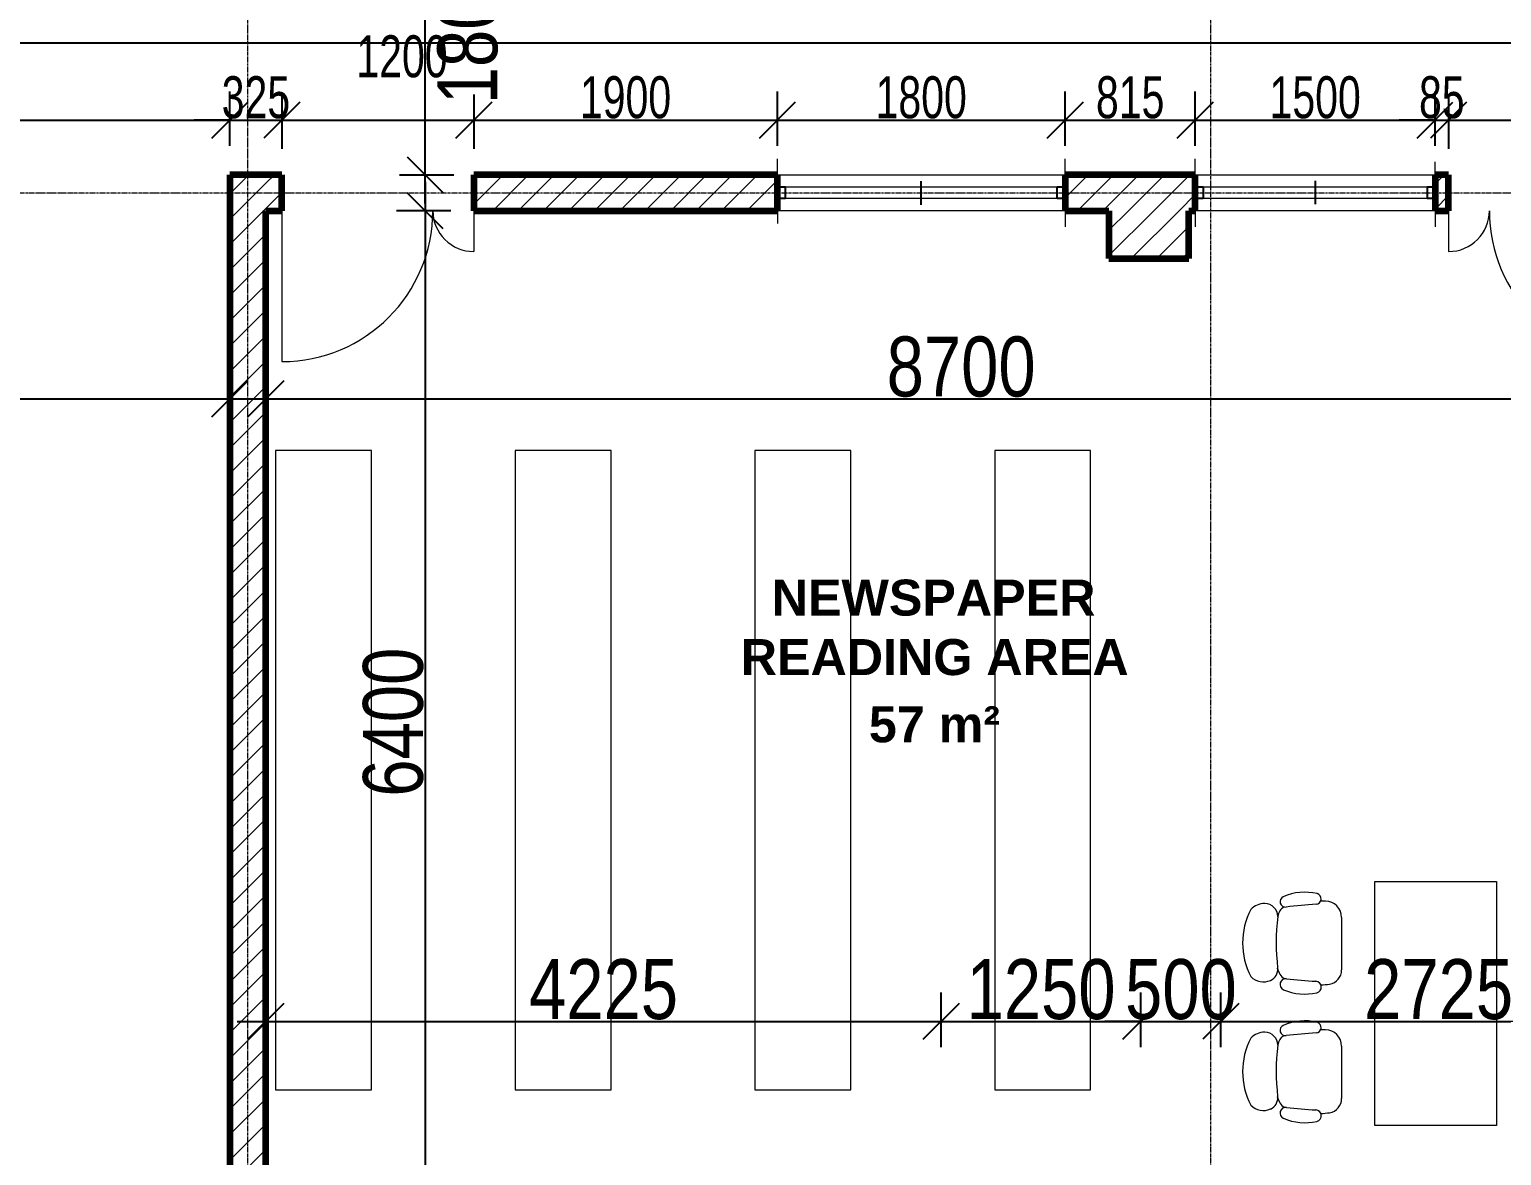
# Model space of a CAD drawing. Header units: millimetres. Extents: x -35190 to 411743, y -233114 to 23872.
# Drawn here: x 268121 to 277332, y -9730 to -2685 of the extents above; entities that cross this region are included whole.
import ezdxf

# ---------------------------------------------------------------- set-up
doc = ezdxf.new("R2010")
doc.units = ezdxf.units.MM
doc.linetypes.add('Grid Line', pattern=[22.225, 12.7, -3.175, 3.175, -3.175])
for name, color, linetype, lineweight in [('A-ANNO-DIMS', 211, 'Continuous', 9), ('A-AREA-IDEN', 2, 'Continuous', 9), ('A-DETL-THIN', 151, 'Continuous', 18), ('A-DOOR', 31, 'Continuous', 18), ('A-GLAZ', 151, 'Continuous', 18), ('A-WALL', 113, 'Continuous', 18), ('A-WALL-PATT', 111, 'Continuous', 18), ('I-FURN', 30, 'Continuous', 18), ('S-GRID', 1, 'Continuous', 9)]:
    doc.layers.add(name, color=color, linetype=linetype, lineweight=lineweight)
doc.styles.add('Arial_3', font='arial.ttf', dxfattribs={"width": 0.8, "height": 375})
doc.styles.add('Arial_8', font='arial.ttf', dxfattribs={"width": 0.7, "height": 262.5})
doc.styles.add('Arial_B', font='arialbd.ttf', dxfattribs={"height": 225})
doc.dimstyles.new('main_4_5mm', dxfattribs={"dimscale": 304.8, "dimtxt": 382.597275, "dimasz": 0.738189, "dimexe": 0.590551, "dimexo": 0.0625, "dimgap": 0.024606, "dimtad": 1, "dimdec": 0, "dimzin": 0, "dimdsep": 46, "dimtxsty": 'Arial_3', "dimblk1": 'OBLIQUE', "dimblk2": 'OBLIQUE', "dimsah": 1, "dimcen": 0.09, "dimdle": 0.590551, "dimazin": 0, "dimtfac": 1, "dimtdec": 4, "dimtix": 1, "dimtmove": 0, "dimatfit": 3, "dimfxl": 0.590551, "dimfxlon": 1, "dimtvp": 1, "dimtolj": 1, "dimtzin": 0, "dimarcsym": 2})
doc.dimstyles.new('main_4_5mm_1', dxfattribs={"dimscale": 304.8, "dimtxt": 382.597275, "dimasz": 0.738189, "dimexe": 0.590551, "dimexo": 0.0625, "dimgap": 0.024606, "dimtad": 1, "dimdec": 0, "dimzin": 0, "dimdsep": 46, "dimtxsty": 'Arial_3', "dimblk1": 'OBLIQUE', "dimblk2": 'OBLIQUE', "dimsah": 1, "dimcen": 0.09, "dimdle": 0.590551, "dimazin": 0, "dimtfac": 1, "dimtdec": 4, "dimtix": 1, "dimtmove": 1, "dimatfit": 3, "dimfxl": 0.590551, "dimfxlon": 1, "dimtvp": 1, "dimtolj": 1, "dimtzin": 0, "dimarcsym": 2})
doc.dimstyles.new('small_3_5mm', dxfattribs={"dimscale": 304.8, "dimtxt": 267.818092, "dimasz": 0.738189, "dimexe": 0.590551, "dimexo": 0.0625, "dimgap": 0.024606, "dimtad": 1, "dimdec": 0, "dimzin": 0, "dimdsep": 46, "dimtxsty": 'Arial_8', "dimblk1": 'OBLIQUE', "dimblk2": 'OBLIQUE', "dimsah": 1, "dimcen": 0.09, "dimdle": 0.590551, "dimazin": 0, "dimtfac": 1, "dimtdec": 4, "dimtix": 1, "dimtmove": 0, "dimatfit": 3, "dimfxl": 0.590551, "dimfxlon": 1, "dimtvp": 1, "dimtolj": 1, "dimtzin": 0, "dimarcsym": 2})
doc.dimstyles.new('small_3_5mm_1', dxfattribs={"dimscale": 304.8, "dimtxt": 267.818092, "dimasz": 0.738189, "dimexe": 0.590551, "dimexo": 0.0625, "dimgap": 0.024606, "dimtad": 1, "dimdec": 0, "dimzin": 0, "dimdsep": 46, "dimtxsty": 'Arial_8', "dimblk1": 'OBLIQUE', "dimblk2": 'OBLIQUE', "dimsah": 1, "dimcen": 0.09, "dimdle": 0.590551, "dimazin": 0, "dimtfac": 1, "dimtdec": 4, "dimtix": 1, "dimtmove": 1, "dimatfit": 3, "dimfxl": 0.590551, "dimfxlon": 1, "dimtvp": 1, "dimtolj": 1, "dimtzin": 0, "dimarcsym": 2})
pattern_1 = [(45, (247326.97, -1578.69), (-79.5495, 79.5495), [])]

# ---------------------------------------------------------------- blocks, each defined once
blk = doc.blocks.new('Double - Offset 1 - 1200 x 2100mm Sgl Swing-501792-SECOND FLOOR')
at = {"layer": 'A-DOOR'}
for p, q in [((-366, -112.5), (-366, -368)), ((834, -112.5), (834, -1057))]:
    blk.add_line(p, q, dxfattribs=at)
for centre, radius, start, end in [((-366, -112.5), 255.5, 270, 0), ((834, -112.5), 944.5, 180, 270)]:
    blk.add_arc(centre, radius, start, end, dxfattribs=at)
blk = doc.blocks.new('Double - Offset 1 - 1200 x 2100mm Sgl Swing-501791-SECOND FLOOR')
at = {"layer": 'A-DOOR'}
for p, q in [((834, 112.5), (834, 1057)), ((-366, 112.5), (-366, 368))]:
    blk.add_line(p, q, dxfattribs=at)
for centre, radius, start, end in [((834, 112.5), 944.5, 90, 180), ((-366, 112.5), 255.5, 360, 90)]:
    blk.add_arc(centre, radius, start, end, dxfattribs=at)
blk = doc.blocks.new('Sliding - 2L - SL1_8 X 1_5-424376-SECOND FLOOR')
at = {"layer": 'A-GLAZ'}
for p, q in [((-573.8, 112.5), (-573.8, 212.5)), ((1226.2, 112.5), (1226.2, 212.5)), ((1176.2, 35), (-523.8, 35)), ((-523.8, -35), (1176.2, -35)), ((-573.8, -112.5), (-573.8, -192.5)), ((1226.2, -112.5), (1226.2, -212.5))]:
    blk.add_line(p, q, dxfattribs=at)
at = {"layer": 'A-GLAZ', "lineweight": 25}
for p, q in [((-523.8, 35), (-573.8, 35)), ((-523.8, -35), (-523.8, 35)), ((326.2, -75), (326.2, 72.5)), ((1226.2, 35), (1176.2, 35)), ((1176.2, -35), (1176.2, 35)), ((-573.8, -35), (-523.8, -35)), ((1176.2, -35), (1226.2, -35))]:
    blk.add_line(p, q, dxfattribs=at)
blk = doc.blocks.new('Sliding - 2L - SL1_5 X 1_8-424779-SECOND FLOOR')
at = {"layer": 'A-GLAZ'}
for p, q in [((-423.8, 112.5), (-423.8, 212.5)), ((1076.2, 112.5), (1076.2, 212.5)), ((1026.2, 35), (-373.8, 35)), ((-373.8, -35), (1026.2, -35)), ((-423.8, -112.5), (-423.8, -192.5)), ((1076.2, -112.5), (1076.2, -212.5))]:
    blk.add_line(p, q, dxfattribs=at)
at = {"layer": 'A-GLAZ', "lineweight": 25}
for p, q in [((-373.8, 35), (-423.8, 35)), ((-373.8, -35), (-373.8, 35)), ((326.2, -75), (326.2, 72.5)), ((1076.2, 35), (1026.2, 35)), ((1026.2, -35), (1026.2, 35)), ((-423.8, -35), (-373.8, -35)), ((1026.2, -35), (1076.2, -35))]:
    blk.add_line(p, q, dxfattribs=at)
blk = doc.blocks.new('M_Desk - 1525 x 762mm-564296-SECOND FLOOR')
at = {"layer": 'I-FURN'}
for p, q in [((-0.5, -762), (-0.5, 0)), ((-0.5, 0), (1524.5, 0)), ((1524.5, 0), (1524.5, -762)), ((1524.5, -762), (-0.5, -762))]:
    blk.add_line(p, q, dxfattribs=at)
blk = doc.blocks.new('Steelcase Turnstone - A La Carte - Seating - Task Chair - Modified Round Back-554156-SECOND FLOOR')
at = {"layer": 'I-FURN'}
blk.add_line((160.9, 9.5), (-167.8, 9.5), dxfattribs=at)
for centre, radius, start, end in [((-131, 498.9), 111, 134.66463, 203.63089), ((1, 177.6), 451.9, 62.31577, 117.68423), ((125.9, 490.6), 121.9, 360, 45.71904), ((166.5, 490.6), 81.3, 270, 360), ((12.8, 240.6), 331.6, 156.40012, 193.17067), ((-258.2, 358.9), 36, 353.25983, 156.40012), ((-164, 484.5), 75, 203.63089, 276.36911), ((-145.8, 321.6), 88.9, 96.36911, 150.17907), ((2.4, -1005.8), 1424.6, 83.38651, 96.36911), ((157, 327.3), 82.5, 31.59857, 83.38651), ((259.7, 361), 33.8, 23.84922, 186.92811), ((-12.8, 240.6), 331.6, 346.54131, 23.84922), ((2857.8, -9.3), 3101.7, 173.25983, 176.66454), ((-2893.1, -22.1), 3142.2, 3.48976, 6.92811), ((-274.9, 173.3), 36.2, 193.17067, 356.66454), ((315.7, 170.1), 577.7, 183.01685, 188.43094), ((160.9, 111.1), 101.6, 270, 359.91362), ((276.9, 171.2), 33.7, 183.48976, 346.54131), ((-922.3, 112.8), 1184.9, 359.91362, 1.35994), ((-167.8, 98.4), 88.9, 188.43094, 270)]:
    blk.add_arc(centre, radius, start, end, dxfattribs=at)
blk = doc.blocks.new('_Oblique')
at = {"color": 0, "linetype": 'ByBlock', "lineweight": -2}
blk.add_line((-0.5, -0.5), (0.5, 0.5), dxfattribs=at)
blk = doc.blocks.new('*D5193')
at = {"layer": 'A-ANNO-DIMS', "color": 0, "lineweight": -2, "transparency": 16777216}
for p, q in [((269600.9, -4834.4), (269600.9, -5175.3)), ((278300.9, -4834.4), (278300.9, -5175.3)), ((269420.9, -4995.3), (278480.9, -4995.3))]:
    blk.add_line(p, q, dxfattribs=at)
at = {"layer": 'Defpoints', "color": 0, "transparency": 16777216}
for p in [(269600.9, -4815.3), (278300.9, -4815.3), (278300.9, -4995.3)]:
    blk.add_point(p, dxfattribs=at)
at = {"layer": 'A-ANNO-DIMS', "color": 0, "lineweight": -2, "transparency": 16777216, "xscale": 224.9999999999999, "yscale": 224.9999999999999, "zscale": 224.9999999999999, "rotation": 180}
blk.add_blockref('_Oblique', (269600.9, -4995.3), dxfattribs=at)
at = {"layer": 'A-ANNO-DIMS', "color": 0, "lineweight": -2, "transparency": 16777216, "xscale": 224.9999999999999, "yscale": 224.9999999999999, "zscale": 224.9999999999999}
blk.add_blockref('_Oblique', (278300.9, -4995.3), dxfattribs=at)
at = {"layer": 'A-ANNO-DIMS', "color": 0, "transparency": 16777216, "insert": (273950.9, -4796.4), "char_height": 375, "width": 1101.88, "attachment_point": 5, "style": 'Arial_3'}
blk.add_mtext('\\A1;8700', dxfattribs=at)
blk = doc.blocks.new('*D5155')
at = {"layer": 'A-ANNO-DIMS', "color": 0, "lineweight": -2, "transparency": 16777216}
for p, q in [((265250.9, -4834.4), (265250.9, -5175.3)), ((269375.9, -4834.4), (269375.9, -5175.3)), ((265070.9, -4995.3), (269555.9, -4995.3))]:
    blk.add_line(p, q, dxfattribs=at)
at = {"layer": 'Defpoints', "color": 0, "transparency": 16777216}
for p in [(265250.9, -4815.3), (269375.9, -4815.3), (269375.9, -4995.3)]:
    blk.add_point(p, dxfattribs=at)
at = {"layer": 'A-ANNO-DIMS', "color": 0, "lineweight": -2, "transparency": 16777216, "xscale": 224.9999999999999, "yscale": 224.9999999999999, "zscale": 224.9999999999999, "rotation": 180}
blk.add_blockref('_Oblique', (265250.9, -4995.3), dxfattribs=at)
at = {"layer": 'A-ANNO-DIMS', "color": 0, "lineweight": -2, "transparency": 16777216, "xscale": 224.9999999999999, "yscale": 224.9999999999999, "zscale": 224.9999999999999}
blk.add_blockref('_Oblique', (269375.9, -4995.3), dxfattribs=at)
at = {"layer": 'A-ANNO-DIMS', "color": 0, "transparency": 16777216, "insert": (267313.4, -4796.4), "char_height": 375, "width": 1101.88, "attachment_point": 5, "style": 'Arial_3'}
blk.add_mtext('\\A1;4125', dxfattribs=at)
blk = doc.blocks.new('*D5398')
at = {"layer": 'A-ANNO-DIMS', "color": 0, "lineweight": -2, "transparency": 16777216}
for p, q in [((269600.9, -8729.7), (269600.9, -9070.6)), ((273825.9, -9051.6), (273825.9, -8710.6)), ((269420.9, -8890.6), (274005.9, -8890.6))]:
    blk.add_line(p, q, dxfattribs=at)
at = {"layer": 'Defpoints', "color": 0, "transparency": 16777216}
for p in [(269600.9, -8710.6), (273825.9, -8890.6), (273825.9, -9070.6)]:
    blk.add_point(p, dxfattribs=at)
at = {"layer": 'A-ANNO-DIMS', "color": 0, "lineweight": -2, "transparency": 16777216, "xscale": 224.9999999999999, "yscale": 224.9999999999999, "zscale": 224.9999999999999, "rotation": 180}
blk.add_blockref('_Oblique', (269600.9, -8890.6), dxfattribs=at)
at = {"layer": 'A-ANNO-DIMS', "color": 0, "lineweight": -2, "transparency": 16777216, "xscale": 224.9999999999999, "yscale": 224.9999999999999, "zscale": 224.9999999999999}
blk.add_blockref('_Oblique', (273825.9, -8890.6), dxfattribs=at)
at = {"layer": 'A-ANNO-DIMS', "color": 0, "transparency": 16777216, "insert": (271713.4, -8691.7), "char_height": 375, "width": 1101.88, "attachment_point": 5, "style": 'Arial_3'}
blk.add_mtext('\\A1;4225', dxfattribs=at)
blk = doc.blocks.new('*D5399')
at = {"layer": 'A-ANNO-DIMS', "color": 0, "lineweight": -2, "transparency": 16777216}
for p, q in [((273825.9, -9051.6), (273825.9, -8710.6)), ((275075.9, -9051.6), (275075.9, -8710.6)), ((273645.9, -8890.6), (275255.9, -8890.6))]:
    blk.add_line(p, q, dxfattribs=at)
at = {"layer": 'Defpoints', "color": 0, "transparency": 16777216}
for p in [(275075.9, -8890.6), (273825.9, -9070.6), (275075.9, -9070.6)]:
    blk.add_point(p, dxfattribs=at)
at = {"layer": 'A-ANNO-DIMS', "color": 0, "lineweight": -2, "transparency": 16777216, "xscale": 224.9999999999999, "yscale": 224.9999999999999, "zscale": 224.9999999999999, "rotation": 180}
blk.add_blockref('_Oblique', (273825.9, -8890.6), dxfattribs=at)
at = {"layer": 'A-ANNO-DIMS', "color": 0, "lineweight": -2, "transparency": 16777216, "xscale": 224.9999999999999, "yscale": 224.9999999999999, "zscale": 224.9999999999999}
blk.add_blockref('_Oblique', (275075.9, -8890.6), dxfattribs=at)
at = {"layer": 'A-ANNO-DIMS', "color": 0, "transparency": 16777216, "insert": (274450.9, -8691.7), "char_height": 375, "width": 1101.88, "attachment_point": 5, "style": 'Arial_3'}
blk.add_mtext('\\A1;1250', dxfattribs=at)
blk = doc.blocks.new('*D5400')
at = {"layer": 'A-ANNO-DIMS', "color": 0, "lineweight": -2, "transparency": 16777216}
for p, q in [((275075.9, -9051.6), (275075.9, -8710.6)), ((275575.9, -9051.6), (275575.9, -8710.6)), ((275075.9, -8890.6), (274850.9, -8890.6)), ((275075.9, -8890.6), (275575.9, -8890.6)), ((275575.9, -8890.6), (275800.9, -8890.6))]:
    blk.add_line(p, q, dxfattribs=at)
at = {"layer": 'Defpoints', "color": 0, "transparency": 16777216}
for p in [(275575.9, -8890.6), (275075.9, -9070.6), (275575.9, -9070.6)]:
    blk.add_point(p, dxfattribs=at)
at = {"layer": 'A-ANNO-DIMS', "color": 0, "lineweight": -2, "transparency": 16777216, "xscale": 224.9999999999999, "yscale": 224.9999999999999, "zscale": 224.9999999999999}
blk.add_blockref('_Oblique', (275075.9, -8890.6), dxfattribs=at)
at = {"layer": 'A-ANNO-DIMS', "color": 0, "lineweight": -2, "transparency": 16777216, "xscale": 224.9999999999999, "yscale": 224.9999999999999, "zscale": 224.9999999999999, "rotation": 180}
blk.add_blockref('_Oblique', (275575.9, -8890.6), dxfattribs=at)
at = {"layer": 'A-ANNO-DIMS', "color": 0, "transparency": 16777216, "insert": (275325.9, -8691.7), "char_height": 375, "width": 826.41, "attachment_point": 5, "style": 'Arial_3'}
blk.add_mtext('\\A1;500', dxfattribs=at)
blk = doc.blocks.new('*D5401')
at = {"layer": 'A-ANNO-DIMS', "color": 0, "lineweight": -2, "transparency": 16777216}
for p, q in [((275575.9, -9051.6), (275575.9, -8710.6)), ((278300.9, -8729.7), (278300.9, -9070.6)), ((275395.9, -8890.6), (278480.9, -8890.6))]:
    blk.add_line(p, q, dxfattribs=at)
at = {"layer": 'Defpoints', "color": 0, "transparency": 16777216}
for p in [(278300.9, -8710.6), (278300.9, -8890.6), (275575.9, -9070.6)]:
    blk.add_point(p, dxfattribs=at)
at = {"layer": 'A-ANNO-DIMS', "color": 0, "lineweight": -2, "transparency": 16777216, "xscale": 224.9999999999999, "yscale": 224.9999999999999, "zscale": 224.9999999999999, "rotation": 180}
blk.add_blockref('_Oblique', (275575.9, -8890.6), dxfattribs=at)
at = {"layer": 'A-ANNO-DIMS', "color": 0, "lineweight": -2, "transparency": 16777216, "xscale": 224.9999999999999, "yscale": 224.9999999999999, "zscale": 224.9999999999999}
blk.add_blockref('_Oblique', (278300.9, -8890.6), dxfattribs=at)
at = {"layer": 'A-ANNO-DIMS', "color": 0, "transparency": 16777216, "insert": (276938.4, -8691.7), "char_height": 375, "width": 1101.88, "attachment_point": 5, "style": 'Arial_3'}
blk.add_mtext('\\A1;2725', dxfattribs=at)
blk = doc.blocks.new('*D5409')
at = {"layer": 'A-ANNO-DIMS', "color": 0, "lineweight": -2, "transparency": 16777216}
for p, q in [((270597.3, -3639), (270597.3, -10399)), ((270758.3, -3819), (270417.3, -3819)), ((270758.3, -10219), (270417.3, -10219))]:
    blk.add_line(p, q, dxfattribs=at)
at = {"layer": 'Defpoints', "color": 0, "transparency": 16777216}
for p in [(270777.3, -3819), (270597.3, -10219), (270777.3, -10219)]:
    blk.add_point(p, dxfattribs=at)
at = {"layer": 'A-ANNO-DIMS', "color": 0, "lineweight": -2, "transparency": 16777216, "xscale": 224.9999999999999, "yscale": 224.9999999999999, "zscale": 224.9999999999999}
for p, rotation in [((270597.3, -3819), 90), ((270597.3, -10219), 270)]:
    blk.add_blockref('_Oblique', p, dxfattribs=dict(at, rotation=rotation))
at = {"layer": 'A-ANNO-DIMS', "color": 0, "transparency": 16777216, "insert": (270398.4, -7019), "char_height": 375, "width": 1101.88, "attachment_point": 5, "rotation": 90, "style": 'Arial_3'}
blk.add_mtext('\\A1;6400', dxfattribs=at)
blk = doc.blocks.new('*D5430')
at = {"layer": 'A-ANNO-DIMS', "color": 0, "lineweight": -2, "transparency": 16777216}
for p, q in [((265250.9, -3413.5), (265250.9, -3072.5)), ((269375.9, -3413.5), (269375.9, -3072.5)), ((265070.9, -3252.5), (269555.9, -3252.5))]:
    blk.add_line(p, q, dxfattribs=at)
at = {"layer": 'Defpoints', "color": 0, "transparency": 16777216}
for p in [(269375.9, -3252.5), (265250.9, -3432.5), (269375.9, -3432.5)]:
    blk.add_point(p, dxfattribs=at)
at = {"layer": 'A-ANNO-DIMS', "color": 0, "lineweight": -2, "transparency": 16777216, "xscale": 224.9999999999999, "yscale": 224.9999999999999, "zscale": 224.9999999999999, "rotation": 180}
blk.add_blockref('_Oblique', (265250.9, -3252.5), dxfattribs=at)
at = {"layer": 'A-ANNO-DIMS', "color": 0, "lineweight": -2, "transparency": 16777216, "xscale": 224.9999999999999, "yscale": 224.9999999999999, "zscale": 224.9999999999999}
blk.add_blockref('_Oblique', (269375.9, -3252.5), dxfattribs=at)
at = {"layer": 'A-ANNO-DIMS', "color": 0, "transparency": 16777216, "insert": (267313.4, -3111), "char_height": 262.5, "width": 672.429, "attachment_point": 5, "style": 'Arial_8'}
blk.add_mtext('\\A1;4125', dxfattribs=at)
blk = doc.blocks.new('*D5431')
at = {"layer": 'A-ANNO-DIMS', "color": 0, "lineweight": -2, "transparency": 16777216}
for p, q in [((269375.9, -3413.5), (269375.9, -3072.5)), ((269700.9, -3091.6), (269700.9, -3432.5)), ((269375.9, -3252.5), (269150.9, -3252.5)), ((269375.9, -3252.5), (269700.9, -3252.5)), ((269700.9, -3252.5), (269925.9, -3252.5))]:
    blk.add_line(p, q, dxfattribs=at)
at = {"layer": 'Defpoints', "color": 0, "transparency": 16777216}
for p in [(269700.9, -3072.5), (269700.9, -3252.5), (269375.9, -3432.5)]:
    blk.add_point(p, dxfattribs=at)
at = {"layer": 'A-ANNO-DIMS', "color": 0, "lineweight": -2, "transparency": 16777216, "xscale": 224.9999999999999, "yscale": 224.9999999999999, "zscale": 224.9999999999999}
blk.add_blockref('_Oblique', (269375.9, -3252.5), dxfattribs=at)
at = {"layer": 'A-ANNO-DIMS', "color": 0, "lineweight": -2, "transparency": 16777216, "xscale": 224.9999999999999, "yscale": 224.9999999999999, "zscale": 224.9999999999999, "rotation": 180}
blk.add_blockref('_Oblique', (269700.9, -3252.5), dxfattribs=at)
at = {"layer": 'A-ANNO-DIMS', "color": 0, "transparency": 16777216, "insert": (269538.4, -3110.9), "char_height": 262.5, "width": 504.322, "attachment_point": 5, "style": 'Arial_8'}
blk.add_mtext('\\A1;325', dxfattribs=at)
blk = doc.blocks.new('*D5432')
at = {"layer": 'A-ANNO-DIMS', "color": 0, "lineweight": -2, "transparency": 16777216}
for p, q in [((269700.9, -3091.6), (269700.9, -3432.5)), ((270900.9, -3091.6), (270900.9, -3432.5)), ((269520.9, -3252.5), (271080.9, -3252.5))]:
    blk.add_line(p, q, dxfattribs=at)
at = {"layer": 'Defpoints', "color": 0, "transparency": 16777216}
for p in [(269700.9, -3072.5), (270900.9, -3072.5), (270900.9, -3252.5)]:
    blk.add_point(p, dxfattribs=at)
at = {"layer": 'A-ANNO-DIMS', "color": 0, "lineweight": -2, "transparency": 16777216, "xscale": 224.9999999999999, "yscale": 224.9999999999999, "zscale": 224.9999999999999, "rotation": 180}
blk.add_blockref('_Oblique', (269700.9, -3252.5), dxfattribs=at)
at = {"layer": 'A-ANNO-DIMS', "color": 0, "lineweight": -2, "transparency": 16777216, "xscale": 224.9999999999999, "yscale": 224.9999999999999, "zscale": 224.9999999999999}
blk.add_blockref('_Oblique', (270900.9, -3252.5), dxfattribs=at)
at = {"layer": 'A-ANNO-DIMS', "color": 0, "transparency": 16777216, "insert": (270166.8, -2721.7), "char_height": 262.5, "width": 672.429, "attachment_point": 1, "line_spacing_factor": 0.941778, "style": 'Arial_8'}
blk.add_mtext('\\A1;1200', dxfattribs=at)
blk = doc.blocks.new('*D5433')
at = {"layer": 'A-ANNO-DIMS', "color": 0, "lineweight": -2, "transparency": 16777216}
for p, q in [((270900.9, -3091.6), (270900.9, -3432.5)), ((272800.9, -3413.5), (272800.9, -3072.5)), ((270720.9, -3252.5), (272980.9, -3252.5))]:
    blk.add_line(p, q, dxfattribs=at)
at = {"layer": 'Defpoints', "color": 0, "transparency": 16777216}
for p in [(270900.9, -3072.5), (272800.9, -3252.5), (272800.9, -3432.5)]:
    blk.add_point(p, dxfattribs=at)
at = {"layer": 'A-ANNO-DIMS', "color": 0, "lineweight": -2, "transparency": 16777216, "xscale": 224.9999999999999, "yscale": 224.9999999999999, "zscale": 224.9999999999999, "rotation": 180}
blk.add_blockref('_Oblique', (270900.9, -3252.5), dxfattribs=at)
at = {"layer": 'A-ANNO-DIMS', "color": 0, "lineweight": -2, "transparency": 16777216, "xscale": 224.9999999999999, "yscale": 224.9999999999999, "zscale": 224.9999999999999}
blk.add_blockref('_Oblique', (272800.9, -3252.5), dxfattribs=at)
at = {"layer": 'A-ANNO-DIMS', "color": 0, "transparency": 16777216, "insert": (271850.9, -3111), "char_height": 262.5, "width": 672.429, "attachment_point": 5, "style": 'Arial_8'}
blk.add_mtext('\\A1;1900', dxfattribs=at)
blk = doc.blocks.new('*D5434')
at = {"layer": 'A-ANNO-DIMS', "color": 0, "lineweight": -2, "transparency": 16777216}
for p, q in [((272800.9, -3413.5), (272800.9, -3072.5)), ((274600.9, -3413.5), (274600.9, -3072.5)), ((272620.9, -3252.5), (274780.9, -3252.5))]:
    blk.add_line(p, q, dxfattribs=at)
at = {"layer": 'Defpoints', "color": 0, "transparency": 16777216}
for p in [(274600.9, -3252.5), (272800.9, -3432.5), (274600.9, -3432.5)]:
    blk.add_point(p, dxfattribs=at)
at = {"layer": 'A-ANNO-DIMS', "color": 0, "lineweight": -2, "transparency": 16777216, "xscale": 224.9999999999999, "yscale": 224.9999999999999, "zscale": 224.9999999999999, "rotation": 180}
blk.add_blockref('_Oblique', (272800.9, -3252.5), dxfattribs=at)
at = {"layer": 'A-ANNO-DIMS', "color": 0, "lineweight": -2, "transparency": 16777216, "xscale": 224.9999999999999, "yscale": 224.9999999999999, "zscale": 224.9999999999999}
blk.add_blockref('_Oblique', (274600.9, -3252.5), dxfattribs=at)
at = {"layer": 'A-ANNO-DIMS', "color": 0, "transparency": 16777216, "insert": (273700.9, -3111), "char_height": 262.5, "width": 672.429, "attachment_point": 5, "style": 'Arial_8'}
blk.add_mtext('\\A1;1800', dxfattribs=at)
blk = doc.blocks.new('*D5435')
at = {"layer": 'A-ANNO-DIMS', "color": 0, "lineweight": -2, "transparency": 16777216}
for p, q in [((274600.9, -3413.5), (274600.9, -3072.5)), ((275415.9, -3413.5), (275415.9, -3072.5)), ((274420.9, -3252.5), (275595.9, -3252.5))]:
    blk.add_line(p, q, dxfattribs=at)
at = {"layer": 'Defpoints', "color": 0, "transparency": 16777216}
for p in [(275415.9, -3252.5), (274600.9, -3432.5), (275415.9, -3432.5)]:
    blk.add_point(p, dxfattribs=at)
at = {"layer": 'A-ANNO-DIMS', "color": 0, "lineweight": -2, "transparency": 16777216, "xscale": 224.9999999999999, "yscale": 224.9999999999999, "zscale": 224.9999999999999, "rotation": 180}
blk.add_blockref('_Oblique', (274600.9, -3252.5), dxfattribs=at)
at = {"layer": 'A-ANNO-DIMS', "color": 0, "lineweight": -2, "transparency": 16777216, "xscale": 224.9999999999999, "yscale": 224.9999999999999, "zscale": 224.9999999999999}
blk.add_blockref('_Oblique', (275415.9, -3252.5), dxfattribs=at)
at = {"layer": 'A-ANNO-DIMS', "color": 0, "transparency": 16777216, "insert": (275008.4, -3111), "char_height": 262.5, "width": 504.322, "attachment_point": 5, "style": 'Arial_8'}
blk.add_mtext('\\A1;815', dxfattribs=at)
blk = doc.blocks.new('*D5436')
at = {"layer": 'A-ANNO-DIMS', "color": 0, "lineweight": -2, "transparency": 16777216}
for p, q in [((275415.9, -3413.5), (275415.9, -3072.5)), ((276915.9, -3413.5), (276915.9, -3072.5)), ((275235.9, -3252.5), (277095.9, -3252.5))]:
    blk.add_line(p, q, dxfattribs=at)
at = {"layer": 'Defpoints', "color": 0, "transparency": 16777216}
for p in [(276915.9, -3252.5), (275415.9, -3432.5), (276915.9, -3432.5)]:
    blk.add_point(p, dxfattribs=at)
at = {"layer": 'A-ANNO-DIMS', "color": 0, "lineweight": -2, "transparency": 16777216, "xscale": 224.9999999999999, "yscale": 224.9999999999999, "zscale": 224.9999999999999, "rotation": 180}
blk.add_blockref('_Oblique', (275415.9, -3252.5), dxfattribs=at)
at = {"layer": 'A-ANNO-DIMS', "color": 0, "lineweight": -2, "transparency": 16777216, "xscale": 224.9999999999999, "yscale": 224.9999999999999, "zscale": 224.9999999999999}
blk.add_blockref('_Oblique', (276915.9, -3252.5), dxfattribs=at)
at = {"layer": 'A-ANNO-DIMS', "color": 0, "transparency": 16777216, "insert": (276165.9, -3111), "char_height": 262.5, "width": 672.429, "attachment_point": 5, "style": 'Arial_8'}
blk.add_mtext('\\A1;1500', dxfattribs=at)
blk = doc.blocks.new('*D5437')
at = {"layer": 'A-ANNO-DIMS', "color": 0, "lineweight": -2, "transparency": 16777216}
for p, q in [((276915.9, -3413.5), (276915.9, -3072.5)), ((277000.9, -3091.6), (277000.9, -3432.5)), ((276915.9, -3252.5), (276690.9, -3252.5)), ((276915.9, -3252.5), (277000.9, -3252.5)), ((277000.9, -3252.5), (277225.9, -3252.5))]:
    blk.add_line(p, q, dxfattribs=at)
at = {"layer": 'Defpoints', "color": 0, "transparency": 16777216}
for p in [(277000.9, -3072.5), (277000.9, -3252.5), (276915.9, -3432.5)]:
    blk.add_point(p, dxfattribs=at)
at = {"layer": 'A-ANNO-DIMS', "color": 0, "lineweight": -2, "transparency": 16777216, "xscale": 224.9999999999999, "yscale": 224.9999999999999, "zscale": 224.9999999999999}
blk.add_blockref('_Oblique', (276915.9, -3252.5), dxfattribs=at)
at = {"layer": 'A-ANNO-DIMS', "color": 0, "lineweight": -2, "transparency": 16777216, "xscale": 224.9999999999999, "yscale": 224.9999999999999, "zscale": 224.9999999999999, "rotation": 180}
blk.add_blockref('_Oblique', (277000.9, -3252.5), dxfattribs=at)
at = {"layer": 'A-ANNO-DIMS', "color": 0, "transparency": 16777216, "insert": (276958.4, -3111), "char_height": 262.5, "width": 336.215, "attachment_point": 5, "style": 'Arial_8'}
blk.add_mtext('\\A1;85', dxfattribs=at)
blk = doc.blocks.new('*D5438')
at = {"layer": 'A-ANNO-DIMS', "color": 0, "lineweight": -2, "transparency": 16777216}
for p, q in [((277000.9, -3091.6), (277000.9, -3432.5)), ((278200.9, -3091.6), (278200.9, -3432.5)), ((276820.9, -3252.5), (278380.9, -3252.5))]:
    blk.add_line(p, q, dxfattribs=at)
at = {"layer": 'Defpoints', "color": 0, "transparency": 16777216}
for p in [(277000.9, -3072.5), (278200.9, -3072.5), (278200.9, -3252.5)]:
    blk.add_point(p, dxfattribs=at)
at = {"layer": 'A-ANNO-DIMS', "color": 0, "lineweight": -2, "transparency": 16777216, "xscale": 224.9999999999999, "yscale": 224.9999999999999, "zscale": 224.9999999999999, "rotation": 180}
blk.add_blockref('_Oblique', (277000.9, -3252.5), dxfattribs=at)
at = {"layer": 'A-ANNO-DIMS', "color": 0, "lineweight": -2, "transparency": 16777216, "xscale": 224.9999999999999, "yscale": 224.9999999999999, "zscale": 224.9999999999999}
blk.add_blockref('_Oblique', (278200.9, -3252.5), dxfattribs=at)
at = {"layer": 'A-ANNO-DIMS', "color": 0, "transparency": 16777216, "insert": (277433.6, -2721.7), "char_height": 262.5, "width": 672.429, "attachment_point": 1, "line_spacing_factor": 0.941778, "style": 'Arial_8'}
blk.add_mtext('\\A1;1200', dxfattribs=at)
blk = doc.blocks.new('*D5472')
at = {"layer": 'A-ANNO-DIMS', "color": 0, "lineweight": -2, "transparency": 16777216}
for p, q in [((236725.9, -2607.6), (236725.9, -2948.6)), ((288550.9, -2607.6), (288550.9, -2948.6)), ((236545.9, -2768.6), (288730.9, -2768.6))]:
    blk.add_line(p, q, dxfattribs=at)
at = {"layer": 'Defpoints', "color": 0, "transparency": 16777216}
for p in [(236725.9, -2588.6), (288550.9, -2588.6), (288550.9, -2768.6)]:
    blk.add_point(p, dxfattribs=at)
at = {"layer": 'A-ANNO-DIMS', "color": 0, "lineweight": -2, "transparency": 16777216, "xscale": 224.9999999999999, "yscale": 224.9999999999999, "zscale": 224.9999999999999, "rotation": 180}
blk.add_blockref('_Oblique', (236725.9, -2768.6), dxfattribs=at)
at = {"layer": 'A-ANNO-DIMS', "color": 0, "lineweight": -2, "transparency": 16777216, "xscale": 224.9999999999999, "yscale": 224.9999999999999, "zscale": 224.9999999999999}
blk.add_blockref('_Oblique', (288550.9, -2768.6), dxfattribs=at)
at = {"layer": 'A-ANNO-DIMS', "color": 0, "transparency": 16777216, "insert": (262638.4, -2627.1), "char_height": 262.5, "width": 840.537, "attachment_point": 5, "style": 'Arial_8'}
blk.add_mtext('\\A1;51825', dxfattribs=at)
blk = doc.blocks.new('*D5484')
at = {"layer": 'A-ANNO-DIMS', "color": 0, "lineweight": -2, "transparency": 16777216}
for p, q in [((270597.3, -3774), (270597.3, -1614)), ((270436.4, -1794), (270777.3, -1794)), ((270436.4, -3594), (270777.3, -3594))]:
    blk.add_line(p, q, dxfattribs=at)
at = {"layer": 'Defpoints', "color": 0, "transparency": 16777216}
for p in [(270417.3, -1794), (270597.3, -1794), (270417.3, -3594)]:
    blk.add_point(p, dxfattribs=at)
at = {"layer": 'A-ANNO-DIMS', "color": 0, "lineweight": -2, "transparency": 16777216, "xscale": 224.9999999999999, "yscale": 224.9999999999999, "zscale": 224.9999999999999}
for p, rotation in [((270597.3, -1794), 90), ((270597.3, -3594), 270)]:
    blk.add_blockref('_Oblique', p, dxfattribs=dict(at, rotation=rotation))
at = {"layer": 'A-ANNO-DIMS', "color": 0, "transparency": 16777216, "insert": (270673.7, -3153.1), "char_height": 375, "width": 1101.88, "attachment_point": 1, "rotation": 90, "line_spacing_factor": 0.941778, "style": 'Arial_3'}
blk.add_mtext('\\A1;1800', dxfattribs=at)

msp = doc.modelspace()

# ---------------------------------------------------------------- hatches: boundary and pattern name
at = {"layer": 'A-WALL-PATT'}
h = msp.add_hatch(dxfattribs=at)
h.set_pattern_fill('FP_1', color=256, style=0, pattern_type=2)
h.set_pattern_definition(pattern_1)
h.paths.add_polyline_path([(269600.9, -17354), (269600.9, -16044), (269375.9, -16044), (269375.9, -17354)])
h.paths.add_polyline_path([(269375.9, -14244), (269600.9, -14244), (269600.9, -13344), (269375.9, -13344)])
h.paths.add_polyline_path([(269600.9, -11244), (269600.9, -3594), (269375.9, -3594), (269375.9, -11244), (269500.6, -11244)])
h = msp.add_hatch(dxfattribs=at)
h.set_pattern_fill('FP_1', color=256, style=0, pattern_type=2)
h.set_pattern_definition(pattern_1)
h.paths.add_polyline_path([(271824.4, -3819), (272800.9, -3819), (272800.9, -3594), (270900.9, -3594), (270900.9, -3819)])
h.paths.add_polyline_path([(269700.9, -3819), (269700.9, -3594), (269600.9, -3594), (269600.9, -3819)])
h.paths.add_polyline_path([(274600.9, -3819), (275415.9, -3819), (275415.9, -3594), (274600.9, -3594)])
h.paths.add_polyline_path([(276915.9, -3819), (277000.9, -3819), (277000.9, -3594), (276915.9, -3594)])
h.paths.add_polyline_path([(278200.9, -3819), (278525.9, -3819), (278525.9, -3594), (278200.9, -3594)])
h = msp.add_hatch(dxfattribs=at)
h.set_pattern_fill('FP_1', color=256, style=0, pattern_type=2)
h.set_pattern_definition(pattern_1)
h.paths.add_polyline_path([(274875.9, -4119), (275375.9, -4119), (275375.9, -3819), (274875.9, -3819)])

# ---------------------------------------------------------------- linework, layer by layer
at = {"layer": 'A-DETL-THIN'}
for p, q in [((270260.9, -5319), (269660.9, -5319)), ((269660.9, -5319), (269660.9, -9319)), ((270260.9, -9319), (270260.9, -5319)), ((271760.9, -5319), (271160.9, -5319)), ((271160.9, -5319), (271160.9, -9319)), ((271760.9, -9319), (271760.9, -5319)), ((273260.9, -5319), (272660.9, -5319)), ((272660.9, -5319), (272660.9, -9319)), ((273260.9, -9319), (273260.9, -5319)), ((274760.9, -5319), (274160.9, -5319)), ((274160.9, -5319), (274160.9, -9319)), ((274760.9, -9319), (274760.9, -5319)), ((269660.9, -9319), (270260.9, -9319)), ((271160.9, -9319), (271760.9, -9319)), ((272660.9, -9319), (273260.9, -9319)), ((274160.9, -9319), (274760.9, -9319))]:
    msp.add_line(p, q, dxfattribs=at)
at = {"layer": 'A-WALL', "lineweight": 140}
for p, q in [((269700.9, -3594), (269375.9, -3594)), ((269375.9, -3594), (269375.9, -11244)), ((269700.9, -3819), (269700.9, -3594)), ((272800.9, -3594), (270900.9, -3594)), ((270900.9, -3594), (270900.9, -3819)), ((272800.9, -3819), (272800.9, -3594)), ((275415.9, -3594), (274600.9, -3594)), ((274600.9, -3594), (274600.9, -3819)), ((275415.9, -3819), (275415.9, -3594)), ((277000.9, -3594), (276915.9, -3594)), ((276915.9, -3594), (276915.9, -3819)), ((277000.9, -3819), (277000.9, -3594)), ((269600.9, -10219), (269600.9, -3819)), ((269600.9, -3819), (269700.9, -3819)), ((270900.9, -3819), (272800.9, -3819)), ((274600.9, -3819), (274875.9, -3819)), ((274875.9, -3819), (274875.9, -4119)), ((275375.9, -3819), (275415.9, -3819)), ((275375.9, -4119), (275375.9, -3819)), ((276915.9, -3819), (277000.9, -3819)), ((274875.9, -4119), (275375.9, -4119))]:
    msp.add_line(p, q, dxfattribs=at)
at = {"layer": 'A-WALL'}
for p, q in [((272800.9, -3594), (274600.9, -3594)), ((275415.9, -3594), (276915.9, -3594)), ((274600.9, -3819), (272800.9, -3819)), ((276915.9, -3819), (275415.9, -3819))]:
    msp.add_line(p, q, dxfattribs=at)
at = {"layer": 'S-GRID', "linetype": 'Grid Line'}
for p, q in [((269488.4, -24980.3), (269488.4, 17292.4)), ((275513.4, -24980.3), (275513.4, 17292.4)), ((231291.7, -3706.5), (294398.4, -3706.5))]:
    msp.add_line(p, q, dxfattribs=at)

# ---------------------------------------------------------------- block references
at = {"layer": 'A-DOOR', "rotation": 180}
msp.add_blockref('Double - Offset 1 - 1200 x 2100mm Sgl Swing-501791-SECOND FLOOR', (270534.9, -3706.5), dxfattribs=at)
at = {"layer": 'A-DOOR'}
msp.add_blockref('Double - Offset 1 - 1200 x 2100mm Sgl Swing-501792-SECOND FLOOR', (277366.9, -3706.5), dxfattribs=at)
at = {"layer": 'A-GLAZ'}
msp.add_blockref('Sliding - 2L - SL1_8 X 1_5-424376-SECOND FLOOR', (273374.7, -3706.5), dxfattribs=at)
at = {"layer": 'A-GLAZ', "rotation": 180}
msp.add_blockref('Sliding - 2L - SL1_5 X 1_8-424779-SECOND FLOOR', (276492.1, -3706.5), dxfattribs=at)
at = {"layer": 'I-FURN'}
for name, p, rotation in [('Steelcase Turnstone - A La Carte - Seating - Task Chair - Modified Round Back-554156-SECOND FLOOR', (276341.1, -8401.5), 90.00000000000026), ('M_Desk - 1525 x 762mm-564296-SECOND FLOOR', (276539.1, -9541), 89.99999999999993), ('Steelcase Turnstone - A La Carte - Seating - Task Chair - Modified Round Back-554156-SECOND FLOOR', (276341.1, -9206.3), 90.00000000000026)]:
    msp.add_blockref(name, p, dxfattribs=dict(at, rotation=rotation))

# ---------------------------------------------------------------- texts
at = {"layer": 'A-AREA-IDEN', "char_height": 225, "attachment_point": 1, "style": 'Arial_B'}
for s, insert, width in [('NEWSPAPER', (272765.5, -6127.1), 2483.227), ('READING AREA', (272572, -6499.2), 2952.214), ('57 m²', (273373.4, -6920), 1010.126)]:
    msp.add_mtext(s, dxfattribs=dict(at, insert=insert, width=width))

# ---------------------------------------------------------------- dimensions: what is measured, and where the dimension line sits
at = {"layer": 'A-ANNO-DIMS'}
dim = msp.add_linear_dim(base=(270597.3, -1794), p1=(270417.3, -3594), p2=(270417.3, -1794), angle=90, dimstyle='main_4_5mm_1', override={"dimpost": '<>', "dimfxl": 1800}, dxfattribs=at)
dim.commit()
dim.dimension.update_dxf_attribs({"geometry": '*D5484', "text_midpoint": (270923.7, -2602.2), "dimtype": 160, "text_rotation": 90})
for base, p1, p2, dimstyle, override, picture, middle in [((288550.9, -2768.6), (236725.9, -2588.6), (288550.9, -2588.6), 'small_3_5mm', {"dimpost": '<>', "dimfxl": 51825}, '*D5472', (262638.4, -2627.1)), ((269375.9, -3252.5), (265250.9, -3432.5), (269375.9, -3432.5), 'small_3_5mm', {"dimpost": '<>', "dimfxl": 4125}, '*D5430', (267313.4, -3111)), ((269700.9, -3252.5), (269375.9, -3432.5), (269700.9, -3072.5), 'small_3_5mm', {"dimpost": '<>', "dimfxl": 485}, '*D5431', (269538.4, -3110.9)), ((272800.9, -3252.5), (270900.9, -3072.5), (272800.9, -3432.5), 'small_3_5mm', {"dimpost": '<>', "dimfxl": 1933.80454}, '*D5433', (271850.9, -3111)), ((274600.9, -3252.5), (272800.9, -3432.5), (274600.9, -3432.5), 'small_3_5mm', {"dimpost": '<>', "dimfxl": 1800}, '*D5434', (273700.9, -3111)), ((275415.9, -3252.5), (274600.9, -3432.5), (275415.9, -3432.5), 'small_3_5mm', {"dimpost": '<>', "dimfxl": 815}, '*D5435', (275008.4, -3111)), ((276915.9, -3252.5), (275415.9, -3432.5), (276915.9, -3432.5), 'small_3_5mm', {"dimpost": '<>', "dimfxl": 1500}, '*D5436', (276165.9, -3111)), ((277000.9, -3252.5), (276915.9, -3432.5), (277000.9, -3072.5), 'small_3_5mm', {"dimpost": '<>', "dimfxl": 369.898635}, '*D5437', (276958.4, -3111)), ((269375.9, -4995.3), (265250.9, -4815.3), (269375.9, -4815.3), 'main_4_5mm', {"dimpost": '<>', "dimfxl": 4125}, '*D5155', (267313.4, -4796.4)), ((278300.9, -4995.3), (269600.9, -4815.3), (278300.9, -4815.3), 'main_4_5mm', {"dimpost": '<>', "dimfxl": 8700}, '*D5193', (273950.9, -4796.4)), ((273825.9, -8890.6), (269600.9, -8710.6), (273825.9, -9070.6), 'main_4_5mm', {"dimpost": '<>', "dimfxl": 4240.309541}, '*D5398', (271713.4, -8691.7)), ((275075.9, -8890.6), (273825.9, -9070.6), (275075.9, -9070.6), 'main_4_5mm', {"dimpost": '<>', "dimfxl": 1250}, '*D5399', (274450.9, -8691.7)), ((275575.9, -8890.6), (275075.9, -9070.6), (275575.9, -9070.6), 'main_4_5mm', {"dimpost": '<>', "dimfxl": 500}, '*D5400', (275325.9, -8691.7)), ((278300.9, -8890.6), (275575.9, -9070.6), (278300.9, -8710.6), 'main_4_5mm', {"dimpost": '<>', "dimfxl": 2748.676954}, '*D5401', (276938.4, -8691.7))]:
    dim = msp.add_linear_dim(base=base, p1=p1, p2=p2, dimstyle=dimstyle, override=override, dxfattribs=at)
    dim.commit()
    dim.dimension.update_dxf_attribs({"geometry": picture, "text_midpoint": middle})
for base, p1, p2, picture, middle in [((270900.9, -3252.5), (269700.9, -3072.5), (270900.9, -3072.5), '*D5432', (270503, -3079.2)), ((278200.9, -3252.5), (277000.9, -3072.5), (278200.9, -3072.5), '*D5438', (277769.9, -3079.2))]:
    dim = msp.add_linear_dim(base=base, p1=p1, p2=p2, dimstyle='small_3_5mm_1', override={"dimpost": '<>', "dimfxl": 1200}, dxfattribs=at)
    dim.commit()
    dim.dimension.update_dxf_attribs({"geometry": picture, "text_midpoint": middle, "dimtype": 160})
dim = msp.add_linear_dim(base=(270597.3, -10219), p1=(270777.3, -3819), p2=(270777.3, -10219), angle=90, dimstyle='main_4_5mm', override={"dimpost": '<>', "dimfxl": 6400}, dxfattribs=at)
dim.commit()
dim.dimension.update_dxf_attribs({"geometry": '*D5409', "text_midpoint": (270398.4, -7019)})

doc.saveas('drawing.dxf')
